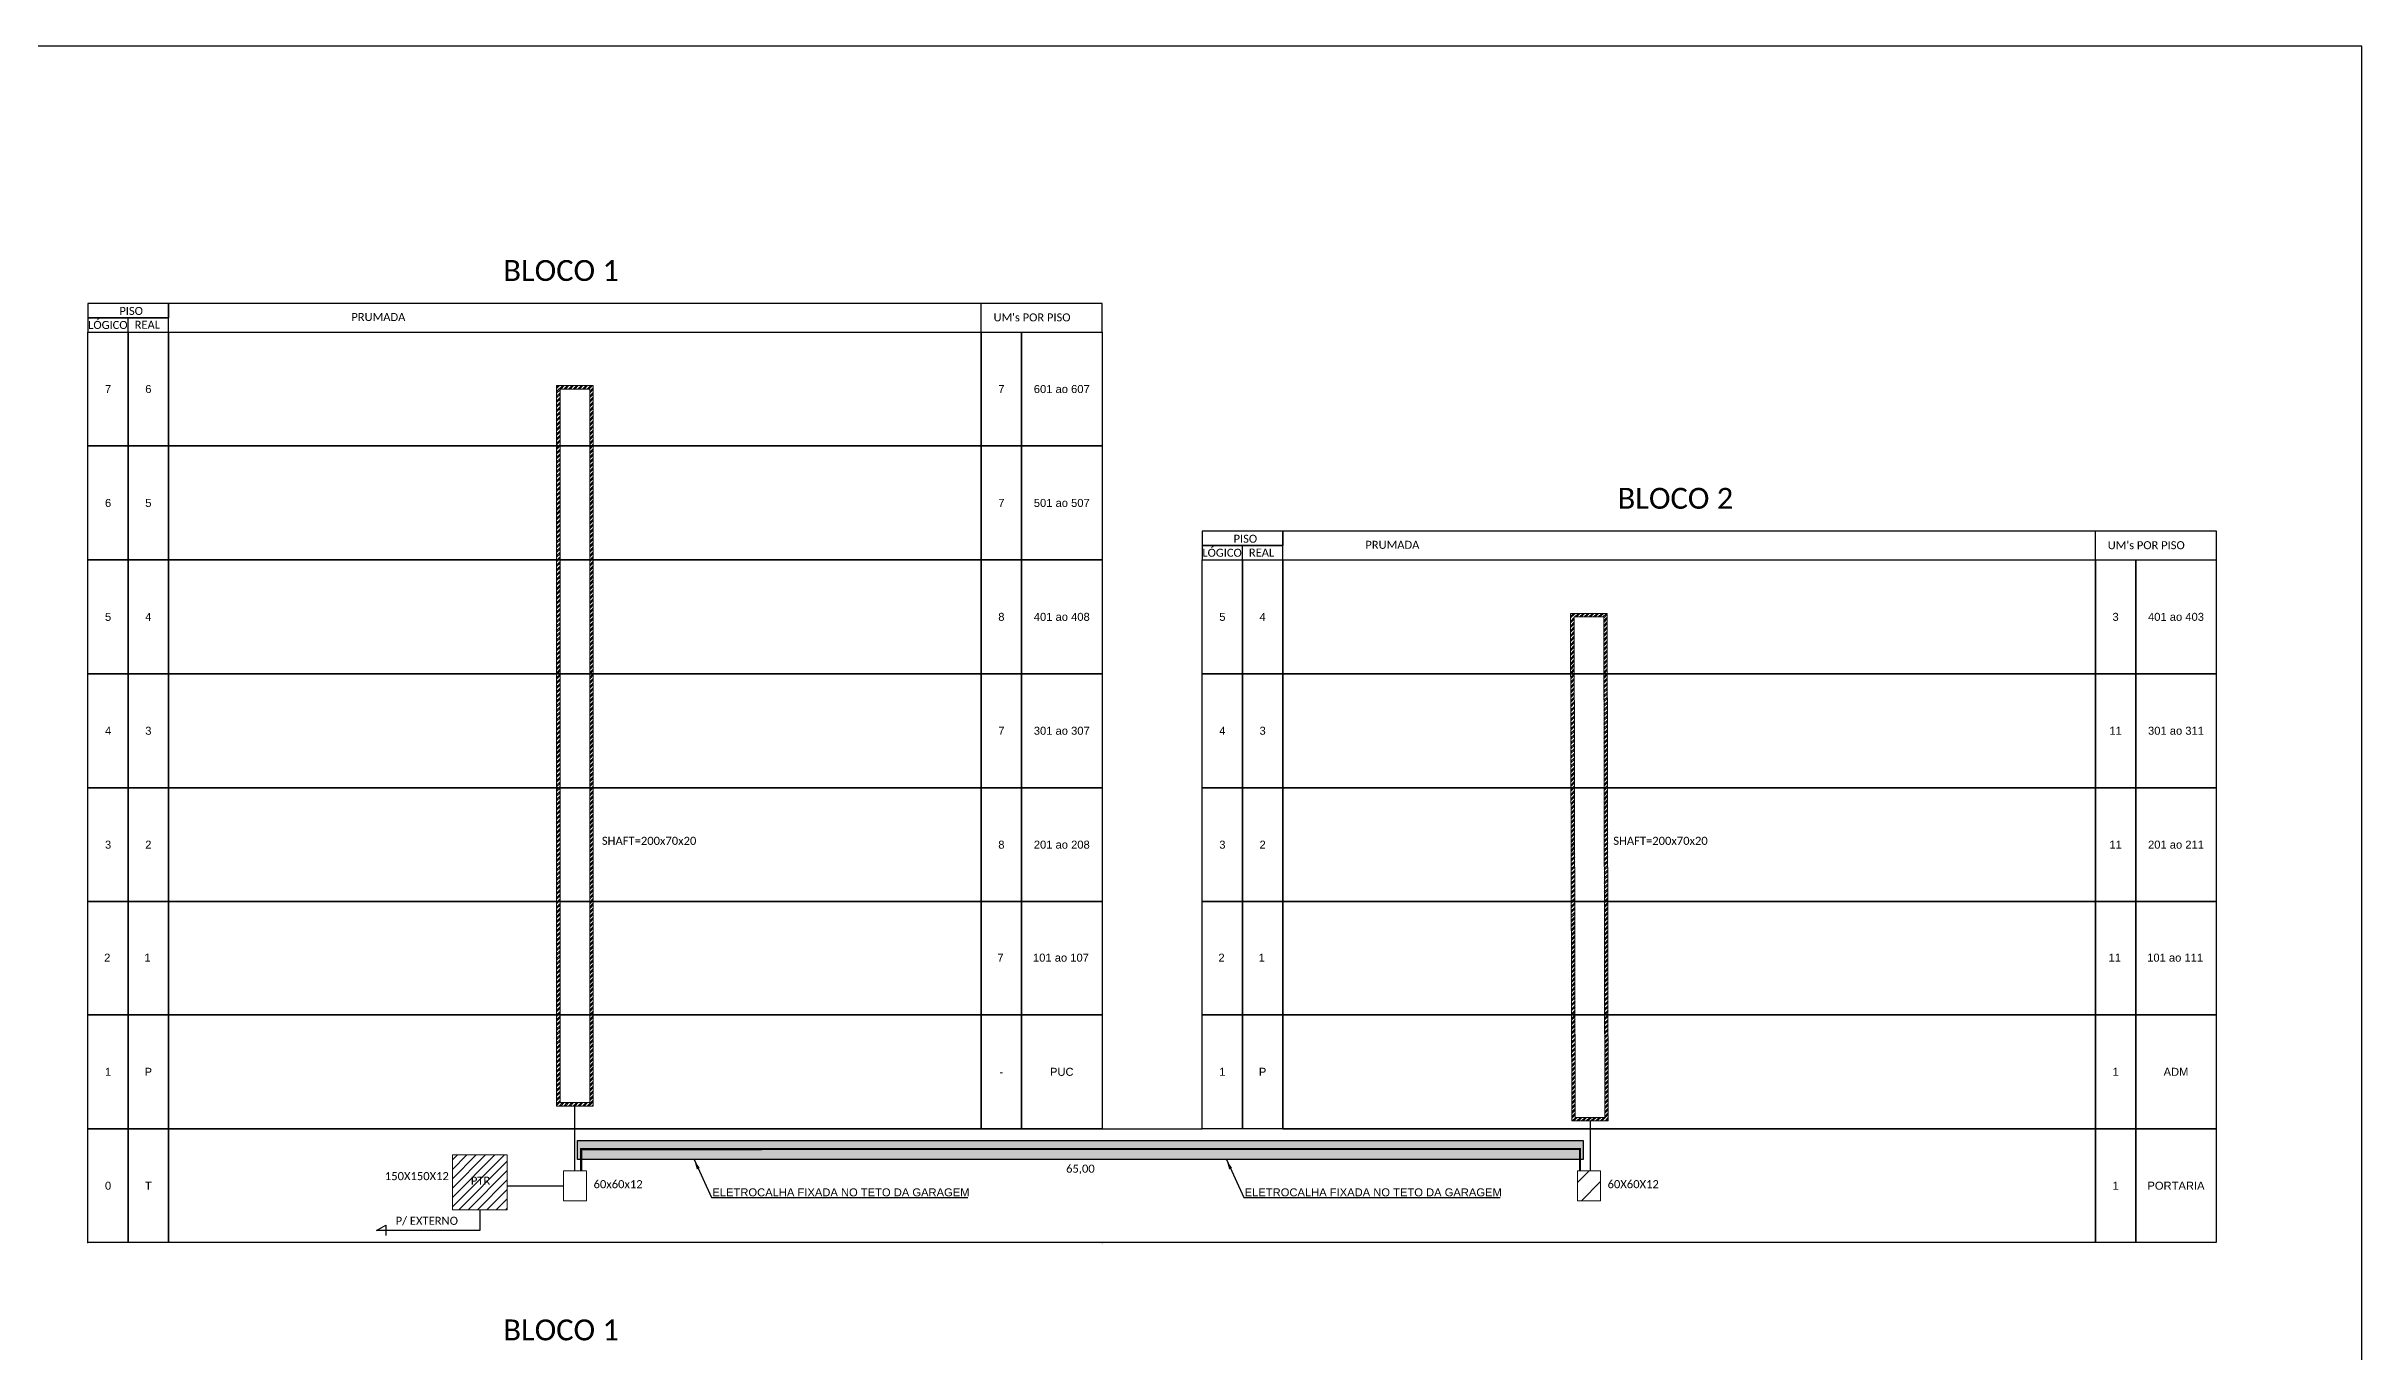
# Model space of a CAD drawing. Extents: x 1648 to 2487, y 114 to 1354.
# Drawn here: x 2021 to 2486.9, y 445.1 to 707.7 of the extents above; entities that cross this region are included whole.
import ezdxf
from ezdxf.enums import TextEntityAlignment as Align

# ---------------------------------------------------------------- set-up
doc = ezdxf.new("R2010")
doc.units = 0
doc.styles.add('ARIAL', font='arial.ttf')
doc.styles.get("Standard").update_dxf_attribs({"font": 'arial.ttf'})
doc.styles.add('WMF-Calibri0', font='calibri.ttf')
doc.dimstyles.get("Standard").update_dxf_attribs({"dimtxt": 0.18, "dimasz": 0.18, "dimexe": 0.18, "dimexo": 0.0625, "dimgap": 0.09, "dimtad": 0, "dimtih": 1, "dimtoh": 1, "dimdec": 4, "dimzin": 0, "dimdsep": 46, "dimtxsty": 'Standard', "dimcen": 0.09, "dimadec": 0, "dimazin": 0, "dimtfac": 1, "dimtdec": 4, "dimtofl": 0, "dimtmove": 0, "dimatfit": 3, "dimfxl": 0, "dimtolj": 1, "dimtzin": 0, "dimarcsym": 0})

msp = doc.modelspace()

# ---------------------------------------------------------------- hatches: boundary and pattern name
h = msp.add_hatch()
h.set_pattern_fill('ANSI32', color=3, scale=0.07)
h.set_pattern_definition([(45, (-3223.85126, 2156.1751), (-0.47146345, 0.47146345), []), (45, (-3223.53695, 2156.1751), (-0.47146345, 0.47146345), [])])
h.paths.add_polyline_path([(2131.04, 639.48), (2123.68, 639.48), (2123.68, 494.5), (2131.04, 494.5)])
h.paths.add_polyline_path([(2124.38, 638.78), (2130.34, 638.78), (2130.34, 495.2), (2124.38, 495.2)], flags=16)
h = msp.add_hatch()
h.set_pattern_fill('ANSI32', color=3, scale=0.07)
h.set_pattern_definition([(45, (-3019.5897, 2147.0077), (-0.47146345, 0.47146345), []), (45, (-3019.27536, 2147.0077), (-0.47146345, 0.47146345), [])])
h.paths.add_polyline_path([(2335.07, 593.64), (2327.72, 593.64), (2327.95, 491.52), (2335.3, 491.52)])
h.paths.add_polyline_path([(2328.42, 592.94), (2334.37, 592.94), (2334.6, 492.22), (2328.65, 492.22)], flags=16)
h = msp.add_hatch()
h.set_pattern_fill('ANSI31', color=1, scale=0.42)
h.set_pattern_definition([(45, (1597.4434, 2354.559), (-0.9429269, 0.9429269), [])])
h.paths.add_polyline_path([(2113.77, 484.68), (2102.71, 484.68), (2102.71, 473.62), (2113.77, 473.62)])
h.paths.add_polyline_path([(2106.02, 478.26), (2110.78, 478.26), (2110.78, 480.69), (2106.02, 480.69)], flags=24)
h = msp.add_hatch()
h.set_pattern_fill('SAND', color=252, scale=0.7, style=0)
h.set_pattern_definition([(45, (1211.0895, -194.9693), (-2.828781, 2.828781), [-1.3335, 1.3335, -1.3335]), (45, (1213.9165, -194.9693), (-2.828781, 2.828781), [-1.3335, 1.3335, -1.3335]), (135, (1211.0895, -194.9693), (-2.828781, -2.828781), [0.66675, -2.667, 0.66675]), (135, (1213.9165, -194.9693), (-2.828781, -2.828781), [0.66675, -2.667, 0.66675])])
h.paths.add_polyline_path([(2330.26, 487.56), (2127.89, 487.56), (2127.89, 483.71), (2330.26, 483.71)])
h = msp.add_hatch()
h.set_pattern_fill('ANSI31', color=1, style=0)
h.paths.add_polyline_path([(2333.71, 481.49), (2329.08, 481.49), (2329.08, 475.45), (2333.71, 475.45)])
h.paths.add_polyline_path([(2334.88, 477.54), (2345.84, 477.54), (2345.84, 480.01), (2334.88, 480.01)], flags=9)

# ---------------------------------------------------------------- linework, layer by layer
for points in [[(1648.32, 113.75), (2486.88, 113.75), (2486.88, 707.75), (1648.32, 707.75), (1648.32, 113.75)], [(2037.49, 650.24), (2037.49, 653.12)], [(2045.59, 650.24), (2233.45, 650.24), (2233.45, 656), (2045.59, 656), (2045.59, 656), (2045.59, 653.12)], [(2209.13, 650.24), (2209.13, 656)], [(2261.69, 604.4), (2261.69, 607.28)], [(2269.79, 604.4), (2457.65, 604.4), (2457.65, 610.16), (2269.79, 610.16), (2269.79, 610.16), (2269.79, 607.28)], [(2433.32, 604.4), (2433.32, 610.16)]]:
    msp.add_lwpolyline(points)
for points in [[(2029.39, 653.12), (2045.59, 653.12), (2045.59, 656), (2029.39, 656)], [(2029.39, 650.24), (2045.59, 650.24), (2045.59, 653.12), (2029.39, 653.12)], [(2253.59, 607.28), (2269.79, 607.28), (2269.79, 610.16), (2253.59, 610.16)], [(2253.59, 604.4), (2269.79, 604.4), (2269.79, 607.28), (2253.59, 607.28)]]:
    msp.add_lwpolyline(points, close=True)
at = {"color": 7}
for points in [[(2029.39, 650.24), (2037.49, 650.24), (2037.49, 627.32), (2029.39, 627.32)], [(2037.49, 650.24), (2045.59, 650.24), (2045.59, 627.32), (2037.49, 627.32)], [(2045.59, 650.24), (2209.13, 650.24), (2209.13, 627.32), (2045.59, 627.32)], [(2209.13, 650.24), (2217.23, 650.24), (2217.23, 627.32), (2209.13, 627.32)], [(2217.23, 650.24), (2233.43, 650.24), (2233.43, 627.32), (2217.23, 627.32)], [(2029.39, 627.32), (2037.49, 627.32), (2037.49, 604.4), (2029.39, 604.4)], [(2037.49, 627.32), (2045.59, 627.32), (2045.59, 604.4), (2037.49, 604.4)], [(2045.59, 627.32), (2209.13, 627.32), (2209.13, 604.4), (2045.59, 604.4)], [(2209.13, 627.32), (2217.23, 627.32), (2217.23, 604.4), (2209.13, 604.4)], [(2217.23, 627.32), (2233.43, 627.32), (2233.43, 604.4), (2217.23, 604.4)], [(2029.39, 604.4), (2037.49, 604.4), (2037.49, 581.48), (2029.39, 581.48)], [(2037.49, 604.4), (2045.59, 604.4), (2045.59, 581.48), (2037.49, 581.48)], [(2045.59, 604.4), (2209.13, 604.4), (2209.13, 581.48), (2045.59, 581.48)], [(2209.13, 604.4), (2217.23, 604.4), (2217.23, 581.48), (2209.13, 581.48)], [(2217.23, 604.4), (2233.43, 604.4), (2233.43, 581.48), (2217.23, 581.48)], [(2253.59, 604.4), (2261.69, 604.4), (2261.69, 581.48), (2253.59, 581.48)], [(2261.69, 604.4), (2269.79, 604.4), (2269.79, 581.48), (2261.69, 581.48)], [(2269.79, 604.4), (2433.32, 604.4), (2433.32, 581.48), (2269.79, 581.48)], [(2433.32, 604.4), (2441.42, 604.4), (2441.42, 581.48), (2433.32, 581.48)], [(2441.42, 604.4), (2457.62, 604.4), (2457.62, 581.48), (2441.42, 581.48)], [(2029.39, 581.48), (2037.49, 581.48), (2037.49, 558.56), (2029.39, 558.56)], [(2037.49, 581.48), (2045.59, 581.48), (2045.59, 558.56), (2037.49, 558.56)], [(2045.59, 581.48), (2209.13, 581.48), (2209.13, 558.56), (2045.59, 558.56)], [(2209.13, 581.48), (2217.23, 581.48), (2217.23, 558.56), (2209.13, 558.56)], [(2217.23, 581.48), (2233.43, 581.48), (2233.43, 558.56), (2217.23, 558.56)], [(2253.59, 581.48), (2261.69, 581.48), (2261.69, 558.56), (2253.59, 558.56)], [(2261.69, 581.48), (2269.79, 581.48), (2269.79, 558.56), (2261.69, 558.56)], [(2269.79, 581.48), (2433.32, 581.48), (2433.32, 558.56), (2269.79, 558.56)], [(2433.32, 581.48), (2441.42, 581.48), (2441.42, 558.56), (2433.32, 558.56)], [(2441.42, 581.48), (2457.62, 581.48), (2457.62, 558.56), (2441.42, 558.56)], [(2029.39, 558.56), (2037.49, 558.56), (2037.49, 535.64), (2029.39, 535.64)], [(2037.49, 558.56), (2045.59, 558.56), (2045.59, 535.64), (2037.49, 535.64)], [(2045.59, 558.56), (2209.13, 558.56), (2209.13, 535.64), (2045.59, 535.64)], [(2209.13, 558.56), (2217.23, 558.56), (2217.23, 535.64), (2209.13, 535.64)], [(2217.23, 558.56), (2233.43, 558.56), (2233.43, 535.64), (2217.23, 535.64)], [(2253.59, 558.56), (2261.69, 558.56), (2261.69, 535.64), (2253.59, 535.64)], [(2261.69, 558.56), (2269.79, 558.56), (2269.79, 535.64), (2261.69, 535.64)], [(2269.79, 558.56), (2433.32, 558.56), (2433.32, 535.64), (2269.79, 535.64)], [(2433.32, 558.56), (2441.42, 558.56), (2441.42, 535.64), (2433.32, 535.64)], [(2441.42, 558.56), (2457.62, 558.56), (2457.62, 535.64), (2441.42, 535.64)], [(2029.39, 535.64), (2037.49, 535.64), (2037.49, 512.85), (2029.39, 512.85)], [(2037.49, 535.64), (2045.59, 535.64), (2045.59, 512.85), (2037.49, 512.85)], [(2045.59, 535.64), (2209.13, 535.64), (2209.13, 512.85), (2045.59, 512.85)], [(2209.13, 535.64), (2217.23, 535.64), (2217.23, 512.85), (2209.13, 512.85)], [(2217.23, 535.64), (2233.43, 535.64), (2233.43, 512.85), (2217.23, 512.85)], [(2253.59, 535.64), (2261.69, 535.64), (2261.69, 512.85), (2253.59, 512.85)], [(2261.69, 535.64), (2269.79, 535.64), (2269.79, 512.85), (2261.69, 512.85)], [(2269.79, 535.64), (2433.32, 535.64), (2433.32, 512.85), (2269.79, 512.85)], [(2433.32, 535.64), (2441.42, 535.64), (2441.42, 512.85), (2433.32, 512.85)], [(2441.42, 535.64), (2457.62, 535.64), (2457.62, 512.85), (2441.42, 512.85)], [(2029.39, 512.85), (2037.49, 512.85), (2037.49, 489.93), (2029.39, 489.93)], [(2037.49, 512.85), (2045.59, 512.85), (2045.59, 489.93), (2037.49, 489.93)], [(2045.59, 512.85), (2209.13, 512.85), (2209.13, 489.93), (2045.59, 489.93)], [(2209.13, 512.85), (2217.23, 512.85), (2217.23, 489.93), (2209.13, 489.93)], [(2217.23, 512.85), (2233.43, 512.85), (2233.43, 489.93), (2217.23, 489.93)], [(2253.59, 512.85), (2261.69, 512.85), (2261.69, 489.93), (2253.59, 489.93)], [(2261.69, 512.85), (2269.79, 512.85), (2269.79, 489.93), (2261.69, 489.93)], [(2269.79, 512.85), (2433.32, 512.85), (2433.32, 489.93), (2269.79, 489.93)], [(2433.32, 512.85), (2441.42, 512.85), (2441.42, 489.93), (2433.32, 489.93)], [(2441.42, 512.85), (2457.62, 512.85), (2457.62, 489.93), (2441.42, 489.93)], [(2029.39, 489.93), (2037.49, 489.93), (2037.49, 467.01), (2029.39, 467.01)], [(2037.49, 489.93), (2045.59, 489.93), (2045.59, 467.01), (2037.49, 467.01)], [(2433.32, 489.93), (2441.42, 489.93), (2441.42, 467.01), (2433.32, 467.01)], [(2441.42, 489.93), (2457.62, 489.93), (2457.62, 467.01), (2441.42, 467.01)]]:
    msp.add_lwpolyline(points, close=True, dxfattribs=at)
at = {"color": 2, "lineweight": 0}
for points in [[(2123.68, 639.48), (2131.04, 639.48), (2131.04, 494.5), (2123.68, 494.5)], [(2124.38, 638.78), (2130.34, 638.78), (2130.34, 495.2), (2124.38, 495.2)], [(2327.72, 593.64), (2335.07, 593.64), (2335.3, 491.52), (2327.95, 491.52)], [(2328.42, 592.94), (2334.37, 592.94), (2334.6, 492.22), (2328.65, 492.22)]]:
    msp.add_lwpolyline(points, close=True, dxfattribs=at)
at = {"color": 3}
for points in [[(2127.36, 481.49), (2127.36, 494.5)], [(2331.62, 491.52), (2331.62, 481.49)], [(2113.77, 478.47), (2125.04, 478.47)]]:
    msp.add_lwpolyline(points, dxfattribs=at)
at = {"color": 7}
for points in [[(2209.13, 467.01), (2045.59, 467.01), (2045.59, 489.93), (2209.13, 489.93)], [(2209.13, 489.93), (2217.23, 489.93)], [(2217.23, 489.93), (2233.43, 489.93)], [(2233.43, 489.93), (2241.53, 489.93)], [(2241.53, 489.93), (2253.59, 489.93)], [(2269.79, 489.93), (2433.32, 489.93), (2433.32, 467.01), (2249.63, 467.01)], [(2217.23, 467.01), (2209.13, 467.01)], [(2233.43, 467.01), (2217.23, 467.01)], [(2241.53, 467.01), (2233.43, 467.01)], [(2249.63, 467.01), (2241.53, 467.01)]]:
    msp.add_lwpolyline(points, dxfattribs=at)
at = {"color": 1, "lineweight": 0}
for points in [[(2102.71, 484.68), (2113.77, 484.68), (2113.77, 473.62), (2102.71, 473.62)], [(2329.08, 481.49), (2333.71, 481.49), (2333.71, 475.45), (2329.08, 475.45)]]:
    msp.add_lwpolyline(points, close=True, dxfattribs=at)
at = {"color": 252}
msp.add_lwpolyline([(2127.89, 487.56), (2330.26, 487.56), (2330.26, 483.71), (2127.89, 483.71)], close=True, dxfattribs=at)
at = {"color": 1, "const_width": 0.42}
msp.add_lwpolyline([(2128.63, 481.49), (2128.63, 485.82), (2329.59, 485.88), (2329.59, 481.49)], dxfattribs=at)
at = {"color": 0, "lineweight": 0}
msp.add_lwpolyline([(2125.04, 481.49), (2129.68, 481.49), (2129.68, 475.45), (2125.04, 475.45)], close=True, dxfattribs=at)
at = {"color": 1}
msp.add_lwpolyline([(2108.24, 473.62), (2108.24, 469.47), (2087.44, 469.47), (2089.31, 470.5), (2089.31, 468.46)], dxfattribs=at)
at = {"color": 7}
for p in [(2029.39, 627.32), (2029.39, 604.4), (2233.43, 604.4), (2029.39, 581.48), (2233.43, 581.48), (2029.39, 558.56), (2233.43, 558.56), (2029.39, 535.64), (2233.43, 535.64), (2029.39, 512.85), (2233.43, 512.85), (2029.39, 489.93), (2233.43, 489.93), (2029.39, 467.01), (2233.43, 467.01)]:
    msp.add_point(p, dxfattribs=at)

# ---------------------------------------------------------------- texts
at = {"style": 'WMF-Calibri0'}
for s, height, p in [('BLOCO 1', 4.2, (2112.96, 660.53)), ('  LÓGICO', 1.61, (2028.29, 650.87)), ('     PISO', 1.61, (2032.87, 653.69)), ('    REAL', 1.61, (2036.52, 650.91)), ('PRUMADA', 1.61, (2082.39, 652.47)), ("UM's POR PISO", 1.61, (2211.6, 652.39)), ('BLOCO 2', 4.2, (2337.16, 614.69)), ('  LÓGICO', 1.61, (2252.48, 605.03)), ('     PISO', 1.61, (2257.06, 607.85)), ('    REAL', 1.61, (2260.71, 605.07)), ('PRUMADA', 1.61, (2286.42, 606.63)), ("UM's POR PISO", 1.61, (2435.79, 606.55)), ('SHAFT=200x70x20', 1.6219, (2132.79, 547.06)), ('SHAFT=200x70x20', 1.6219, (2336.29, 547.06)), ('150X150X12', 1.622, (2089.13, 479.59)), ('PTR', 1.622, (2106.43, 478.67)), ('60x60x12', 1.622, (2131.12, 477.97)), ('P/ EXTERNO', 1.622, (2091.3, 470.6)), ('BLOCO 1', 4.2, (2112.96, 447.35))]:
    msp.add_text(s, height=height, dxfattribs=at).set_placement(p)
at = {"color": 7, "style": 'ARIAL'}
for s, p in [('7', (2033.44, 638.78)), ('6', (2041.54, 638.78)), ('7', (2213.18, 638.78)), ('601 ao 607', (2225.33, 638.78)), ('6', (2033.44, 615.86)), ('5', (2041.54, 615.86)), ('7', (2213.18, 615.86)), ('501 ao 507', (2225.33, 615.86)), ('5', (2033.44, 592.94)), ('4', (2041.54, 592.94)), ('8', (2213.18, 592.94)), ('401 ao 408', (2225.33, 592.94)), ('5', (2257.64, 592.94)), ('4', (2265.74, 592.94)), ('3', (2437.37, 592.94)), ('401 ao 403', (2449.52, 592.94)), ('4', (2033.44, 570.02)), ('3', (2041.54, 570.02)), ('7', (2213.18, 570.02)), ('301 ao 307', (2225.33, 570.02)), ('4', (2257.64, 570.02)), ('3', (2265.74, 570.02)), ('11', (2437.37, 570.02)), ('301 ao 311', (2449.52, 570.02)), ('3', (2033.44, 547.1)), ('2', (2041.54, 547.1)), ('8', (2213.18, 547.1)), ('201 ao 208', (2225.33, 547.1)), ('3', (2257.64, 547.1)), ('2', (2265.74, 547.1)), ('11', (2437.37, 547.1)), ('201 ao 211', (2449.52, 547.1)), ('2', (2033.27, 524.36)), ('1', (2041.37, 524.36)), ('7', (2213, 524.36)), ('101 ao 107', (2225.16, 524.36)), ('2', (2257.47, 524.36)), ('1', (2265.57, 524.36)), ('11', (2437.2, 524.36)), ('101 ao 111', (2449.35, 524.36)), ('1', (2033.44, 501.39)), ('P', (2041.54, 501.39)), ('-', (2213.18, 501.39)), ('PUC', (2225.33, 501.39)), ('1', (2257.64, 501.39)), ('P', (2265.74, 501.39)), ('1', (2437.37, 501.39)), ('ADM', (2449.52, 501.39)), ('0', (2033.44, 478.47)), ('T', (2041.54, 478.47)), ('1', (2437.37, 478.47)), ('PORTARIA', (2449.52, 478.47))]:
    msp.add_text(s, height=1.61, dxfattribs=at).set_placement(p, align=Align.MIDDLE_CENTER)
at = {"color": 2, "style": 'WMF-Calibri0'}
msp.add_text('65,00', height=1.622, dxfattribs=at).set_placement((2226.2, 481.09))
at = {"color": 2, "style": 'ARIAL'}
for p in [(2180.9, 477.13), (2288, 477.13)]:
    msp.add_text('ELETROCALHA FIXADA NO TETO DA GARAGEM', height=1.61, dxfattribs=at).set_placement(p, align=Align.MIDDLE_CENTER)
at = {"color": 1, "style": 'WMF-Calibri0'}
msp.add_text('60X60X12', height=1.622, dxfattribs=at).set_placement((2335.15, 477.97))

# ---------------------------------------------------------------- leaders
at = {"color": 2}
for points in [[(2151.35, 483.71), (2154.87, 476.11), (2206.45, 476.11)], [(2258.46, 483.71), (2261.98, 476.11), (2313.56, 476.11)]]:
    msp.add_leader(points, dimstyle='Standard', override={"dimasz": 2}, dxfattribs=at)

doc.saveas('drawing.dxf')
